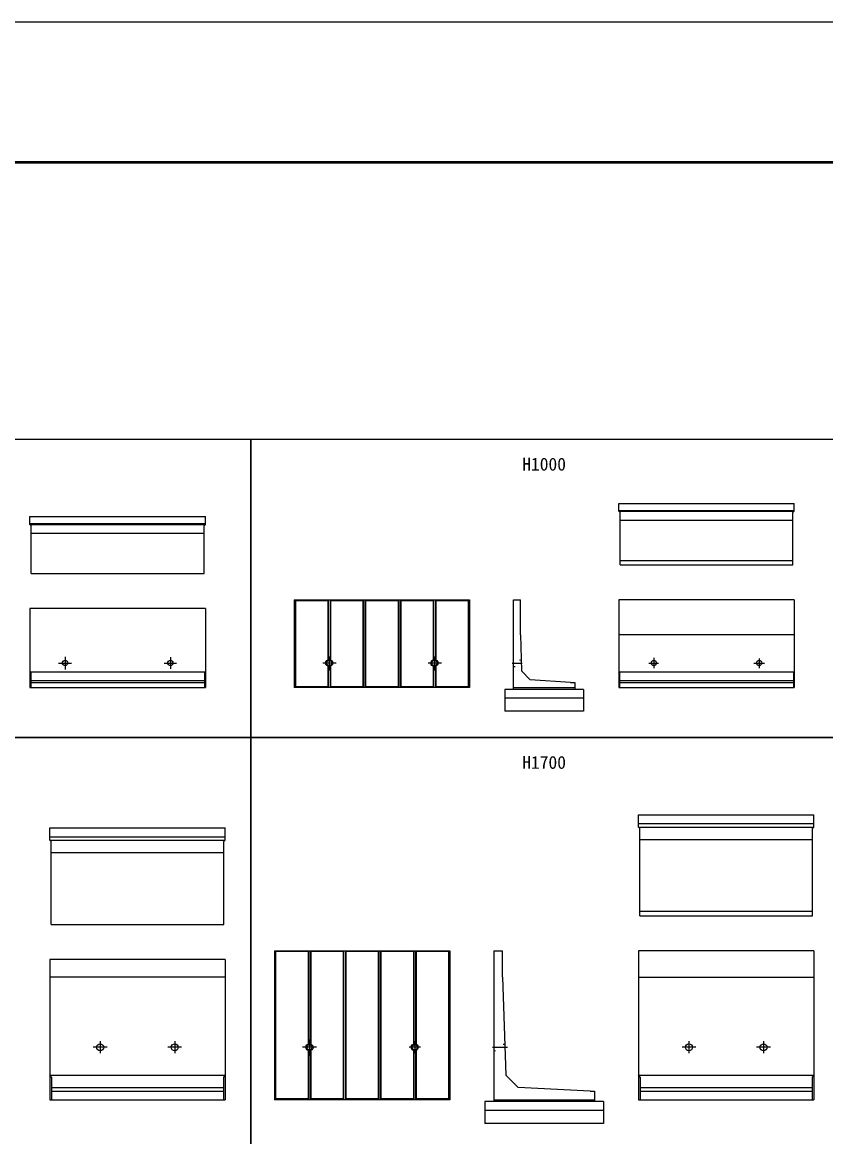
# Model space of a CAD drawing. Units: millimetres, scale not verified. Extents: x -67200 to 67200, y -23760 to 23760.
# Drawn here: x -18715 to -9559, y 11055 to 23760 of the extents above; entities that cross this region are included whole.
import ezdxf
from ezdxf.enums import TextEntityAlignment as Align

# ---------------------------------------------------------------- set-up
doc = ezdxf.new("R2010")
doc.units = ezdxf.units.MM
doc.header["$LTSCALE"] = 80
doc.linetypes.add('CHAIN1', pattern=[8, 5, -1, 1, -1])
doc.linetypes.add('DOTTED', pattern=[1.75, 0.25, -1.5])
for name, color, linetype, lineweight in [('0-0_CENTER', 7, 'CHAIN1', 25), ('0-2_Defpoints', 5, 'Continuous', 25), ('0-4_HYO', 3, 'Continuous', 25), ('0-6_OUTLINE', 1, 'Continuous', 25), ('0-7_OUTLINE2', 4, 'DOTTED', 25), ('0-8_TXT', 7, 'Continuous', 25), ('0-9_WAKU', 3, 'Continuous', 25)]:
    doc.layers.add(name, color=color, linetype=linetype, lineweight=lineweight)
doc.styles.add('ＭＳ ゴシック', font='')
doc.styles.get('ＭＳ ゴシック').set_extended_font_data('MS Gothic')

msp = doc.modelspace()

# ---------------------------------------------------------------- linework, layer by layer
at = {"layer": '0-0_CENTER'}
for p, q in [((-18227.57, 16524.44), (-18227.57, 16383.29)), ((-17027.57, 16521.21), (-17027.57, 16389.24)), ((-15217.57, 16529.57), (-15217.57, 16371.56)), ((-14017.57, 16529.57), (-14017.57, 16371.56)), ((-18302.43, 16455.13), (-18155.34, 16455.13)), ((-17099.42, 16455.13), (-16958.43, 16455.13)), ((-15136.91, 16455.13), (-15291.08, 16455.13)), ((-13936.91, 16455.13), (-14091.08, 16455.13)), ((-13131.83, 16455.13), (-13016.47, 16455.13)), ((-11574.86, 16455.13), (-11463.39, 16455.13)), ((-11517.57, 16513.42), (-11517.57, 16397.33)), ((-10376.7, 16455.13), (-10256.15, 16455.13)), ((-10317.57, 16508.58), (-10317.57, 16397.39)), ((-17748.88, 12075.13), (-17906.42, 12075.13)), ((-17827.57, 12143.62), (-17827.57, 12007.98)), ((-16898.88, 12075.13), (-17056.42, 12075.13)), ((-16977.57, 12143.62), (-16977.57, 12007.98)), ((-15360.66, 12075.13), (-15522.25, 12075.13)), ((-15442.57, 12162.98), (-15442.57, 11978.98)), ((-14177.26, 12075.13), (-14307, 12075.13)), ((-14242.57, 12145.22), (-14242.57, 12001.91)), ((-13355.8, 12075.13), (-13186.25, 12075.13)), ((-11038.88, 12075.13), (-11196.42, 12075.13)), ((-11117.57, 12143.62), (-11117.57, 12007.98)), ((-10188.88, 12075.13), (-10346.42, 12075.13)), ((-10267.57, 12143.62), (-10267.57, 12007.98))]:
    msp.add_line(p, q, dxfattribs=at)
at = {"layer": '0-2_Defpoints'}
msp.add_lwpolyline([(-67200, -23760), (0, -23760), (0, 23760), (-67200, 23760)], close=True, dxfattribs=at)
at = {"layer": '0-4_HYO'}
for points in [[(-22795.07, 15605.13), (-16110.07, 15605.13), (-16110.07, 19005.13), (-22795.07, 19005.13)], [(-16110.07, 15605.13), (-9425.07, 15605.13), (-9425.07, 19005.13), (-16110.07, 19005.13)], [(-22795.07, 10905.13), (-16110.07, 10905.13), (-16110.07, 15605.13), (-22795.07, 15605.13)], [(-16110.07, 10905.13), (-9425.07, 10905.13), (-9425.07, 15605.13), (-16110.07, 15605.13)]]:
    msp.add_lwpolyline(points, close=True, dxfattribs=at)
at = {"layer": '0-6_OUTLINE'}
for p, q in [((-11917.57, 18195.13), (-9917.57, 18195.13)), ((-11917.57, 18185.13), (-9917.57, 18185.13)), ((-11917.57, 18185.13), (-11902.57, 18170.13)), ((-11902.57, 17575.13), (-11902.57, 18170.13)), ((-9932.57, 18170.13), (-9917.57, 18185.13)), ((-9932.57, 17575.13), (-9932.57, 18170.13)), ((-9917.57, 18185.13), (-9917.57, 18275.13)), ((-18627.57, 18045.13), (-16627.57, 18045.13)), ((-16627.57, 18035.13), (-16627.57, 18125.13)), ((-11902.57, 18085.13), (-9932.57, 18085.13)), ((-18627.57, 18035.13), (-16627.57, 18035.13)), ((-18627.57, 18035.13), (-18612.57, 18020.13)), ((-18612.57, 17475.13), (-18612.57, 18020.13)), ((-18612.57, 17935.13), (-16642.57, 17935.13)), ((-16642.57, 18020.13), (-16627.57, 18035.13)), ((-11902.57, 17625.13), (-9932.57, 17625.13)), ((-11902.57, 17575.13), (-9932.57, 17575.13)), ((-15617.57, 17175.13), (-13617.57, 17175.13)), ((-15617.57, 17175.13), (-15617.57, 16175.13)), ((-15607.57, 17175.13), (-15607.57, 16175.13)), ((-15602.57, 17165.13), (-15607.57, 17175.13)), ((-15232.57, 17165.13), (-15232.57, 16492.21)), ((-15207.57, 17175.13), (-15207.57, 16493.86)), ((-15202.57, 17165.13), (-15207.57, 17175.13)), ((-14832.57, 17165.13), (-14832.57, 16185.13)), ((-14802.57, 17165.13), (-14807.57, 17175.13)), ((-14807.57, 17175.13), (-14807.57, 16175.13)), ((-14432.57, 17165.13), (-14432.57, 16185.13)), ((-14407.57, 17175.13), (-14407.57, 16175.13)), ((-14402.57, 17165.13), (-14407.57, 17175.13)), ((-14032.57, 17165.13), (-14027.57, 17175.13)), ((-14032.57, 17165.13), (-14032.57, 16492.21)), ((-14027.57, 17175.13), (-14027.57, 16493.86)), ((-14007.57, 17175.13), (-14007.57, 16493.86)), ((-14002.57, 17165.13), (-14007.57, 17175.13)), ((-13632.57, 17165.13), (-13627.57, 17175.13)), ((-13632.57, 17165.13), (-13632.57, 16185.13)), ((-13627.57, 17175.13), (-13627.57, 16175.13)), ((-13617.57, 17175.13), (-13617.57, 16175.13)), ((-13117.57, 17175.13), (-13037.57, 17175.13)), ((-13117.57, 16155.13), (-13117.57, 17175.13)), ((-13037.57, 16775.13), (-13037.57, 17175.13)), ((-9917.57, 17175.13), (-9917.57, 16175.13)), ((-16627.57, 17075.13), (-18627.57, 17075.13)), ((-18627.57, 17075.13), (-18627.57, 16175.13)), ((-16627.57, 17075.13), (-16627.57, 16175.13)), ((-13037.57, 16775.13), (-13027.57, 16365.13)), ((-9917.57, 16775.13), (-11917.57, 16775.13)), ((-15232.57, 16418.05), (-15232.57, 16185.13)), ((-15227.57, 16416.4), (-15227.57, 16175.13)), ((-15207.57, 16416.4), (-15207.57, 16175.13)), ((-15202.57, 16418.05), (-15202.57, 16185.13)), ((-14032.57, 16418.05), (-14032.57, 16185.13)), ((-14027.57, 16416.4), (-14027.57, 16175.13)), ((-14007.57, 16416.4), (-14007.57, 16175.13)), ((-14002.57, 16418.05), (-14002.57, 16185.13)), ((-18627.57, 16355.13), (-16627.57, 16355.13)), ((-18617.57, 16345.13), (-18627.57, 16355.13)), ((-18617.57, 16345.13), (-18617.57, 16175.13)), ((-16637.57, 16345.13), (-16627.57, 16355.13)), ((-16637.57, 16345.13), (-16637.57, 16175.13)), ((-13027.57, 16365.13), (-12927.57, 16265.13)), ((-12467.57, 16235.13), (-12927.57, 16265.13)), ((-11917.57, 16355.13), (-9917.57, 16355.13)), ((-11907.57, 16345.13), (-11917.57, 16355.13)), ((-11907.57, 16345.13), (-11907.57, 16175.13)), ((-9927.57, 16345.13), (-9917.57, 16355.13)), ((-9927.57, 16345.13), (-9927.57, 16175.13)), ((-18627.57, 16175.13), (-16627.57, 16175.13)), ((-18617.57, 16255.13), (-16637.57, 16255.13)), ((-18617.57, 16235.13), (-16637.57, 16235.13)), ((-13617.57, 16175.13), (-15617.57, 16175.13)), ((-15607.57, 16175.13), (-15602.57, 16185.13)), ((-15207.57, 16175.13), (-15202.57, 16185.13)), ((-14807.57, 16175.13), (-14802.57, 16185.13)), ((-14407.57, 16175.13), (-14402.57, 16185.13)), ((-14002.57, 16185.13), (-14007.57, 16175.13)), ((-13632.57, 16185.13), (-14002.57, 16185.13)), ((-13627.57, 16175.13), (-13632.57, 16185.13)), ((-13117.57, 16175.13), (-12417.57, 16175.13)), ((-12467.57, 16235.13), (-12417.57, 16235.13)), ((-12417.57, 16235.13), (-12417.57, 16155.13)), ((-12317.57, 16155.13), (-12317.57, 15905.13)), ((-11917.57, 16175.13), (-9917.57, 16175.13)), ((-11907.57, 16255.13), (-9927.57, 16255.13)), ((-11907.57, 16235.13), (-9927.57, 16235.13)), ((-12317.57, 16055.13), (-13217.57, 16055.13)), ((-12317.57, 15905.13), (-13217.57, 15905.13)), ((-11692.57, 14625.13), (-9692.57, 14625.13)), ((-9692.57, 14585.13), (-9692.57, 14725.13)), ((-16402.57, 14435.13), (-16402.57, 14575.13)), ((-11692.57, 14585.13), (-9692.57, 14585.13)), ((-11692.57, 14585.13), (-11677.57, 14570.13)), ((-11677.57, 13575.13), (-11677.57, 14570.13)), ((-9707.57, 14570.13), (-9692.57, 14585.13)), ((-9707.57, 13575.13), (-9707.57, 14570.13)), ((-18402.57, 14475.13), (-16402.57, 14475.13)), ((-18402.57, 14435.13), (-16402.57, 14435.13)), ((-18402.57, 14435.13), (-18387.57, 14420.13)), ((-18387.57, 13475.13), (-18387.57, 14420.13)), ((-16417.57, 14420.13), (-16402.57, 14435.13)), ((-11677.57, 14445.13), (-9707.57, 14445.13)), ((-18387.57, 14295.13), (-16417.57, 14295.13)), ((-11677.57, 13625.13), (-9707.57, 13625.13)), ((-11677.57, 13575.13), (-9707.57, 13575.13)), ((-15842.57, 13175.13), (-13842.57, 13175.13)), ((-15842.57, 13175.13), (-15842.57, 11475.13)), ((-15832.57, 13175.13), (-15832.57, 11475.13)), ((-15827.57, 13165.13), (-15832.57, 13175.13)), ((-15457.57, 13165.13), (-15452.57, 13175.13)), ((-15457.57, 13165.13), (-15457.57, 12112.21)), ((-15452.57, 13175.13), (-15452.57, 12113.86)), ((-15427.57, 13165.13), (-15432.57, 13175.13)), ((-15432.57, 13175.13), (-15432.57, 12113.86)), ((-15057.57, 13165.13), (-15427.57, 13165.13)), ((-15427.57, 13165.13), (-15427.57, 12112.21)), ((-15057.57, 13165.13), (-15052.57, 13175.13)), ((-15057.57, 13165.13), (-15057.57, 11485.13)), ((-15052.57, 13175.13), (-15052.57, 11475.13)), ((-15032.57, 13175.13), (-15032.57, 11475.13)), ((-15027.57, 13165.13), (-15032.57, 13175.13)), ((-15027.57, 13165.13), (-15027.57, 11485.13)), ((-14657.57, 13165.13), (-15027.57, 13165.13)), ((-14657.57, 13165.13), (-14652.57, 13175.13)), ((-14657.57, 13165.13), (-14657.57, 11485.13)), ((-14652.57, 13175.13), (-14652.57, 11475.13)), ((-14632.57, 13175.13), (-14632.57, 11475.13)), ((-14627.57, 13165.13), (-14632.57, 13175.13)), ((-14627.57, 13165.13), (-14627.57, 11485.13)), ((-14257.57, 13165.13), (-14627.57, 13165.13)), ((-14257.57, 13165.13), (-14252.57, 13175.13)), ((-14257.57, 13165.13), (-14257.57, 12112.21)), ((-14252.57, 13175.13), (-14252.57, 12113.86)), ((-14227.57, 13165.13), (-14232.57, 13175.13)), ((-14232.57, 13175.13), (-14232.57, 12113.86)), ((-13857.57, 13165.13), (-14227.57, 13165.13)), ((-14227.57, 13165.13), (-14227.57, 12112.21)), ((-13857.57, 13165.13), (-13852.57, 13175.13)), ((-13857.57, 13165.13), (-13857.57, 11485.13)), ((-13852.57, 13175.13), (-13852.57, 11475.13)), ((-13842.57, 13175.13), (-13842.57, 11475.13)), ((-13342.57, 13175.13), (-13242.57, 13175.13)), ((-13342.57, 13175.13), (-13342.57, 11455.13)), ((-13242.57, 12875.13), (-13242.57, 13175.13)), ((-9692.57, 13175.13), (-11692.57, 13175.13)), ((-11692.57, 13175.13), (-11692.57, 11475.13)), ((-9692.57, 13175.13), (-9692.57, 11475.13)), ((-16402.57, 13075.13), (-18402.57, 13075.13)), ((-18402.57, 13075.13), (-18402.57, 11475.13)), ((-16402.57, 13075.13), (-16402.57, 11475.13)), ((-16402.57, 12875.13), (-18402.57, 12875.13)), ((-13242.57, 12875.13), (-13202.57, 11755.13)), ((-11692.57, 12875.13), (-9692.57, 12875.13)), ((-15457.57, 12038.05), (-15457.57, 11485.13)), ((-15452.57, 12036.4), (-15452.57, 11475.13)), ((-15432.57, 12036.4), (-15432.57, 11475.13)), ((-15427.57, 12038.05), (-15427.57, 11485.13)), ((-14257.57, 12038.05), (-14257.57, 11485.13)), ((-14252.57, 12036.4), (-14252.57, 11475.13)), ((-14232.57, 12036.4), (-14232.57, 11475.13)), ((-14227.57, 12038.05), (-14227.57, 11485.13)), ((-18402.57, 11755.13), (-16402.57, 11755.13)), ((-18382.57, 11735.13), (-18402.57, 11755.13)), ((-18382.57, 11735.13), (-18382.57, 11475.13)), ((-16402.57, 11755.13), (-16422.57, 11735.13)), ((-16422.57, 11735.13), (-16422.57, 11475.13)), ((-11692.57, 11755.13), (-9692.57, 11755.13)), ((-11672.57, 11735.13), (-11692.57, 11755.13)), ((-11672.57, 11735.13), (-11672.57, 11475.13)), ((-9692.57, 11755.13), (-9712.57, 11735.13)), ((-9712.57, 11735.13), (-9712.57, 11475.13)), ((-18382.57, 11615.13), (-16422.57, 11615.13)), ((-18382.57, 11575.13), (-16422.57, 11575.13)), ((-12242.57, 11575.13), (-12192.57, 11575.13)), ((-12192.57, 11575.13), (-12192.57, 11455.13)), ((-11672.57, 11615.13), (-9712.57, 11615.13)), ((-11672.57, 11575.13), (-9712.57, 11575.13)), ((-18402.57, 11475.13), (-16402.57, 11475.13)), ((-13842.57, 11475.13), (-15842.57, 11475.13)), ((-15432.57, 11475.13), (-15427.57, 11485.13)), ((-15057.57, 11485.13), (-15427.57, 11485.13)), ((-15052.57, 11475.13), (-15057.57, 11485.13)), ((-15032.57, 11475.13), (-15027.57, 11485.13)), ((-14632.57, 11475.13), (-14627.57, 11485.13)), ((-14227.57, 11485.13), (-14232.57, 11475.13)), ((-13342.57, 11475.13), (-12192.57, 11475.13)), ((-12092.57, 11455.13), (-12092.57, 11205.13)), ((-11692.57, 11475.13), (-9692.57, 11475.13)), ((-12092.57, 11355.13), (-13442.57, 11355.13)), ((-12092.57, 11205.13), (-13442.57, 11205.13))]:
    msp.add_line(p, q, dxfattribs=at)
for points in [[(-11917.57, 18185.13), (-11917.57, 18275.13), (-9917.57, 18275.13)], [(-18627.57, 18035.13), (-18627.57, 18125.13), (-16627.57, 18125.13)], [(-18612.57, 17475.13), (-16642.57, 17475.13), (-16642.57, 18020.13)], [(-15232.57, 17165.13), (-15602.57, 17165.13), (-15602.57, 16185.13)], [(-15232.57, 17165.13), (-15227.57, 17175.13), (-15227.57, 16493.86)], [(-14832.57, 17165.13), (-15202.57, 17165.13), (-15202.57, 16492.21)], [(-14832.57, 17165.13), (-14827.57, 17175.13), (-14827.57, 16175.13)], [(-14432.57, 17165.13), (-14802.57, 17165.13), (-14802.57, 16185.13)], [(-14432.57, 17165.13), (-14427.57, 17175.13), (-14427.57, 16175.13)], [(-14032.57, 17165.13), (-14402.57, 17165.13), (-14402.57, 16185.13)], [(-13632.57, 17165.13), (-14002.57, 17165.13), (-14002.57, 16492.21)], [(-9917.57, 17175.13), (-11917.57, 17175.13), (-11917.57, 16175.13)], [(-15227.57, 16175.13), (-15232.57, 16185.13), (-15602.57, 16185.13)], [(-14827.57, 16175.13), (-14832.57, 16185.13), (-15202.57, 16185.13)], [(-14427.57, 16175.13), (-14432.57, 16185.13), (-14802.57, 16185.13)], [(-14027.57, 16175.13), (-14032.57, 16185.13), (-14402.57, 16185.13)], [(-12317.57, 16155.13), (-13217.57, 16155.13), (-13217.57, 15905.13)], [(-11692.57, 14585.13), (-11692.57, 14725.13), (-9692.57, 14725.13)], [(-18402.57, 14435.13), (-18402.57, 14575.13), (-16402.57, 14575.13)], [(-18387.57, 13475.13), (-16417.57, 13475.13), (-16417.57, 14420.13)], [(-15457.57, 13165.13), (-15827.57, 13165.13), (-15827.57, 11485.13)], [(-12242.57, 11575.13), (-13062.57, 11615.13), (-13202.57, 11755.13)], [(-15452.57, 11475.13), (-15457.57, 11485.13), (-15827.57, 11485.13), (-15832.57, 11475.13)], [(-14652.57, 11475.13), (-14657.57, 11485.13), (-15027.57, 11485.13)], [(-14252.57, 11475.13), (-14257.57, 11485.13), (-14627.57, 11485.13)], [(-13852.57, 11475.13), (-13857.57, 11485.13), (-14227.57, 11485.13)], [(-12092.57, 11455.13), (-13442.57, 11455.13), (-13442.57, 11205.13)]]:
    msp.add_lwpolyline(points, dxfattribs=at)
for centre, radius in [((-18227.57, 16455.13), 30), ((-17027.57, 16455.13), 30), ((-15217.57, 16455.13), 40), ((-15217.57, 16455.13), 30), ((-14017.57, 16455.13), 40), ((-14017.57, 16455.13), 30), ((-11517.57, 16455.13), 30), ((-10317.57, 16455.13), 30), ((-17827.57, 12075.13), 40), ((-16977.57, 12075.13), 40), ((-15442.57, 12075.13), 40), ((-15442.57, 12075.13), 30), ((-14242.57, 12075.13), 40), ((-14242.57, 12075.13), 30), ((-11117.57, 12075.13), 40), ((-10267.57, 12075.13), 40)]:
    msp.add_circle(centre, radius, dxfattribs=at)
at = {"layer": '0-7_OUTLINE2'}
for p, q in [((-13030.5, 16485.13), (-13117.57, 16495.13)), ((-13117.57, 16415.13), (-13029.04, 16425.13)), ((-13215.07, 12105.13), (-13342.57, 12115.13)), ((-13342.57, 12035.13), (-13212.93, 12045.13))]:
    msp.add_line(p, q, dxfattribs=at)
at = {"layer": '0-9_WAKU', "lineweight": 50}
msp.add_lwpolyline([(-65600, -22160), (-1600, -22160), (-1600, 22160), (-65600, 22160)], close=True, dxfattribs=at)

# ---------------------------------------------------------------- texts
at = {"layer": '0-8_TXT', "style": 'ＭＳ ゴシック'}
for s, p in [('H1000', (-13017.57, 18605.13)), ('H1700', (-13017.57, 15205.13))]:
    msp.add_text(s, height=146.6, dxfattribs=at).set_placement(p, align=Align.BOTTOM_LEFT)

doc.saveas('drawing.dxf')
